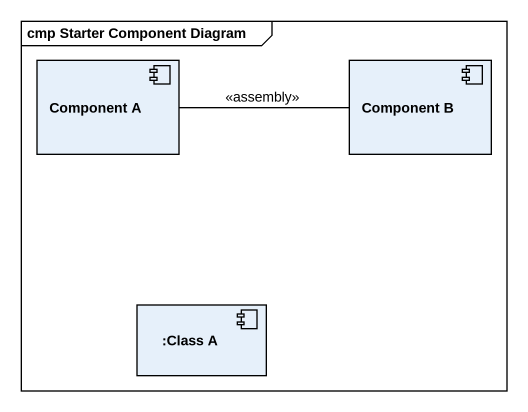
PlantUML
@startuml
mainframe cmp Starter Component Diagram
component "Component A" as Component_A
component "Component B" as Component_B
component ":Class A" as Class_A
Component_A -right- Component_B : <<assembly>>
@enduml
